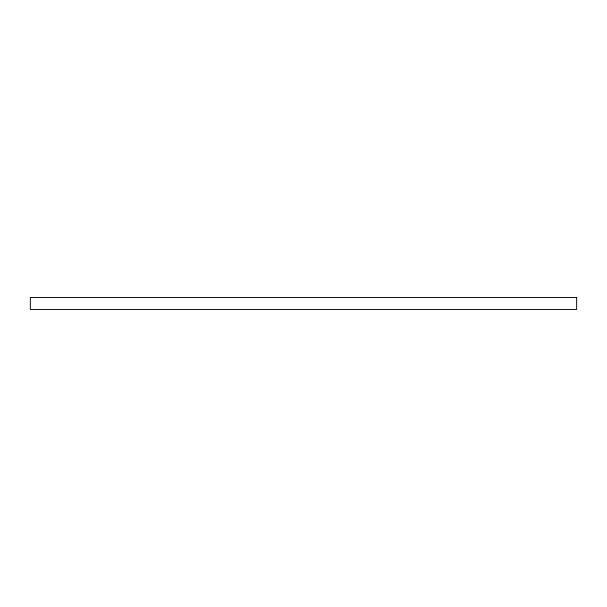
<?xml version="1.0" encoding="UTF-8"?>
<svg xmlns="http://www.w3.org/2000/svg" width="607" height="607" viewBox="0 0 607 607"><rect width="100%" height="100%" fill="white"/><g stroke="black" fill="none" stroke-linecap="round" stroke-linejoin="round"><path stroke-width="0.91" d="M576.65 297.521L30.35 297.521L30.35 309.479L576.65 309.479L576.65 297.521"/></g></svg>
